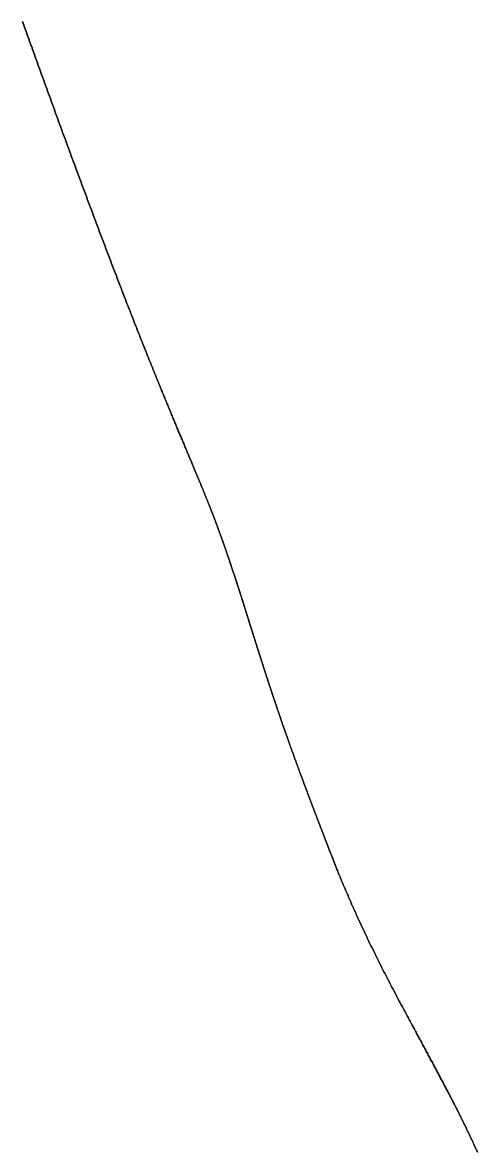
# Model space of a CAD drawing. Header units: inches. Extents: x 130170 to 284068, y 377793 to 804530.
# Drawn here: x 254044.7 to 254079.9, y 735905.5 to 735993 of the extents above; entities that cross this region are included whole.
import ezdxf

# ---------------------------------------------------------------- set-up
doc = ezdxf.new("R2010")
doc.units = ezdxf.units.IN
doc.header["$MEASUREMENT"] = 0
doc.layers.add('muni_il', color=7, linetype='Continuous')

msp = doc.modelspace()

# ---------------------------------------------------------------- linework, layer by layer
at = {"layer": 'muni_il'}
for points in [[(254044.658, 735993.073), (254044.703, 735992.945), (254044.749, 735992.817), (254044.794, 735992.688), (254044.84, 735992.56), (254044.885, 735992.432), (254044.931, 735992.303), (254044.977, 735992.175), (254045.023, 735992.047), (254045.069, 735991.918), (254045.114, 735991.79), (254045.16, 735991.661), (254045.206, 735991.533), (254045.252, 735991.404), (254045.298, 735991.276), (254045.344, 735991.147), (254045.39, 735991.019), (254045.437, 735990.89), (254045.483, 735990.761), (254045.529, 735990.633), (254045.575, 735990.504), (254045.621, 735990.375), (254045.668, 735990.247), (254045.714, 735990.118), (254045.76, 735989.989), (254045.807, 735989.86), (254045.853, 735989.732), (254045.9, 735989.603), (254045.946, 735989.474), (254045.993, 735989.345), (254046.04, 735989.216), (254046.086, 735989.087), (254046.133, 735988.958), (254046.18, 735988.829), (254046.226, 735988.7), (254046.273, 735988.571), (254046.32, 735988.442), (254046.367, 735988.313), (254046.414, 735988.183), (254046.461, 735988.054), (254046.508, 735987.925), (254046.555, 735987.796), (254046.602, 735987.666), (254046.649, 735987.537), (254046.696, 735987.408), (254046.743, 735987.278), (254046.79, 735987.149), (254046.837, 735987.019), (254046.885, 735986.889), (254046.932, 735986.76), (254046.979, 735986.63), (254047.026, 735986.5), (254047.074, 735986.371), (254047.121, 735986.241), (254047.169, 735986.111), (254047.216, 735985.981), (254047.264, 735985.852), (254047.311, 735985.722), (254047.359, 735985.592), (254047.406, 735985.462), (254047.454, 735985.332), (254047.502, 735985.202), (254047.549, 735985.071), (254047.597, 735984.941), (254047.645, 735984.811), (254047.693, 735984.681), (254047.741, 735984.551), (254047.788, 735984.42), (254047.836, 735984.29), (254047.884, 735984.159), (254047.932, 735984.029), (254047.98, 735983.899), (254048.028, 735983.768), (254048.076, 735983.637), (254048.124, 735983.507), (254048.172, 735983.376), (254048.22, 735983.246), (254048.269, 735983.115), (254048.317, 735982.984), (254048.365, 735982.853), (254048.413, 735982.723), (254048.462, 735982.592), (254048.51, 735982.461), (254048.558, 735982.33), (254048.607, 735982.199), (254048.655, 735982.068), (254048.703, 735981.938), (254048.752, 735981.807), (254048.8, 735981.675), (254048.849, 735981.545), (254048.897, 735981.414), (254048.946, 735981.283), (254048.994, 735981.151), (254049.043, 735981.02), (254049.092, 735980.889), (254049.14, 735980.758), (254049.189, 735980.627), (254049.237, 735980.496), (254049.286, 735980.365), (254049.335, 735980.234), (254049.384, 735980.103), (254049.433, 735979.972), (254049.481, 735979.841), (254049.53, 735979.709), (254049.579, 735979.579), (254049.628, 735979.447), (254049.677, 735979.316), (254049.726, 735979.185), (254049.775, 735979.054), (254049.823, 735978.923), (254049.872, 735978.792), (254049.921, 735978.661), (254049.97, 735978.531), (254050.019, 735978.4), (254050.068, 735978.269), (254050.117, 735978.138), (254050.166, 735978.007), (254050.215, 735977.876), (254050.264, 735977.746), (254050.313, 735977.615), (254050.363, 735977.485), (254050.412, 735977.354), (254050.461, 735977.224), (254050.51, 735977.093), (254050.559, 735976.963), (254050.608, 735976.833), (254050.657, 735976.703), (254050.706, 735976.572), (254050.755, 735976.442), (254050.804, 735976.312), (254050.853, 735976.183), (254050.902, 735976.053), (254050.951, 735975.923), (254051, 735975.794), (254051.049, 735975.664), (254051.098, 735975.535), (254051.147, 735975.406), (254051.197, 735975.276), (254051.246, 735975.147), (254051.294, 735975.019), (254051.343, 735974.89), (254051.392, 735974.761), (254051.441, 735974.633), (254051.49, 735974.504), (254051.539, 735974.376), (254051.588, 735974.248), (254051.637, 735974.12), (254051.686, 735973.993), (254051.734, 735973.865), (254051.783, 735973.738), (254051.832, 735973.61), (254051.881, 735973.483), (254051.929, 735973.357), (254051.978, 735973.23), (254052.026, 735973.103), (254052.075, 735972.977), (254052.124, 735972.851), (254052.172, 735972.725), (254052.221, 735972.599), (254052.269, 735972.474), (254052.317, 735972.349), (254052.366, 735972.224), (254052.414, 735972.099), (254052.462, 735971.974), (254052.51, 735971.85), (254052.558, 735971.726), (254052.606, 735971.602), (254052.654, 735971.478), (254052.702, 735971.355), (254052.75, 735971.232), (254052.798, 735971.109), (254052.846, 735970.987), (254052.893, 735970.865), (254052.941, 735970.743), (254052.988, 735970.621), (254053.036, 735970.5), (254053.083, 735970.378), (254053.13, 735970.258), (254053.178, 735970.137), (254053.225, 735970.017), (254053.272, 735969.897), (254053.319, 735969.778), (254053.366, 735969.658), (254053.412, 735969.539), (254053.459, 735969.421), (254053.506, 735969.303), (254053.552, 735969.185), (254053.599, 735969.067), (254053.645, 735968.95), (254053.691, 735968.833), (254053.737, 735968.717), (254053.783, 735968.6), (254053.829, 735968.485), (254053.875, 735968.369), (254053.921, 735968.254), (254053.966, 735968.14), (254054.011, 735968.025), (254054.057, 735967.912), (254054.102, 735967.798), (254054.147, 735967.685), (254054.192, 735967.572), (254054.237, 735967.46), (254054.282, 735967.348), (254054.327, 735967.237), (254054.371, 735967.126), (254054.415, 735967.015), (254054.46, 735966.905), (254054.504, 735966.795), (254054.548, 735966.686), (254054.591, 735966.577), (254054.635, 735966.468), (254054.679, 735966.36), (254054.722, 735966.253), (254054.765, 735966.145), (254054.809, 735966.039), (254054.852, 735965.932), (254054.894, 735965.827), (254054.937, 735965.721), (254054.98, 735965.616), (254055.022, 735965.512), (254055.064, 735965.408), (254055.106, 735965.304), (254055.148, 735965.201), (254055.19, 735965.099), (254055.232, 735964.997), (254055.273, 735964.895), (254055.314, 735964.794), (254055.355, 735964.693), (254055.396, 735964.593), (254055.437, 735964.494), (254055.478, 735964.394), (254055.518, 735964.296), (254055.558, 735964.198), (254055.598, 735964.1), (254055.638, 735964.002), (254055.678, 735963.906), (254055.718, 735963.81), (254055.757, 735963.714), (254055.796, 735963.619), (254055.835, 735963.524), (254055.874, 735963.43), (254055.913, 735963.336), (254055.951, 735963.243), (254055.99, 735963.15), (254056.028, 735963.058), (254056.066, 735962.966), (254056.104, 735962.875), (254056.141, 735962.784), (254056.179, 735962.694), (254056.216, 735962.604), (254056.253, 735962.515), (254056.29, 735962.426), (254056.326, 735962.338), (254056.363, 735962.25), (254056.399, 735962.163), (254056.435, 735962.077), (254056.471, 735961.99), (254056.507, 735961.905), (254056.542, 735961.82), (254056.577, 735961.735), (254056.613, 735961.651), (254056.648, 735961.567), (254056.682, 735961.484), (254056.717, 735961.402), (254056.751, 735961.32), (254056.785, 735961.238), (254056.819, 735961.157), (254056.853, 735961.076), (254056.886, 735960.996), (254056.92, 735960.916), (254056.953, 735960.837), (254056.986, 735960.758), (254057.019, 735960.68), (254057.051, 735960.602), (254057.084, 735960.525), (254057.116, 735960.449), (254057.148, 735960.372), (254057.18, 735960.297), (254057.211, 735960.221), (254057.243, 735960.147), (254057.274, 735960.072), (254057.305, 735959.998), (254057.336, 735959.925), (254057.367, 735959.852), (254057.397, 735959.779), (254057.427, 735959.707), (254057.457, 735959.636), (254057.487, 735959.565), (254057.517, 735959.494), (254057.547, 735959.424), (254057.576, 735959.354), (254057.605, 735959.285), (254057.634, 735959.216), (254057.663, 735959.147), (254057.691, 735959.079), (254057.72, 735959.012), (254057.748, 735958.945), (254057.776, 735958.878), (254057.804, 735958.812), (254057.831, 735958.746), (254057.859, 735958.68), (254057.886, 735958.615), (254057.913, 735958.551), (254057.94, 735958.486), (254057.967, 735958.422), (254057.993, 735958.359), (254058.02, 735958.296), (254058.046, 735958.233), (254058.072, 735958.171), (254058.098, 735958.109), (254058.124, 735958.048), (254058.149, 735957.987), (254058.174, 735957.926), (254058.2, 735957.865), (254058.225, 735957.805), (254058.249, 735957.746), (254058.274, 735957.686), (254058.299, 735957.628), (254058.323, 735957.569), (254058.347, 735957.511), (254058.371, 735957.453), (254058.395, 735957.395), (254058.419, 735957.338), (254058.442, 735957.281), (254058.466, 735957.224), (254058.489, 735957.168), (254058.512, 735957.112), (254058.535, 735957.057), (254058.558, 735957.001), (254058.581, 735956.946), (254058.603, 735956.891), (254058.625, 735956.837), (254058.648, 735956.783), (254058.67, 735956.729), (254058.692, 735956.676), (254058.713, 735956.622), (254058.735, 735956.569), (254058.757, 735956.517), (254058.778, 735956.464), (254058.799, 735956.412), (254058.82, 735956.36), (254058.841, 735956.308), (254058.862, 735956.257), (254058.883, 735956.206), (254058.903, 735956.155), (254058.924, 735956.104), (254058.944, 735956.054), (254058.964, 735956.004), (254058.984, 735955.954), (254059.004, 735955.904), (254059.024, 735955.855), (254059.044, 735955.806), (254059.063, 735955.757), (254059.083, 735955.708), (254059.102, 735955.659), (254059.121, 735955.611), (254059.141, 735955.563), (254059.16, 735955.514), (254059.179, 735955.467), (254059.197, 735955.419), (254059.216, 735955.372), (254059.235, 735955.325), (254059.253, 735955.277), (254059.271, 735955.231), (254059.29, 735955.184), (254059.308, 735955.137), (254059.326, 735955.091), (254059.344, 735955.045), (254059.362, 735954.999), (254059.38, 735954.953), (254059.397, 735954.907), (254059.415, 735954.862), (254059.433, 735954.816), (254059.45, 735954.771), (254059.467, 735954.726), (254059.485, 735954.681), (254059.502, 735954.636), (254059.519, 735954.592), (254059.536, 735954.547), (254059.553, 735954.503), (254059.57, 735954.458), (254059.587, 735954.414), (254059.603, 735954.37), (254059.62, 735954.326), (254059.636, 735954.282), (254059.653, 735954.239), (254059.669, 735954.195), (254059.686, 735954.152), (254059.702, 735954.108), (254059.718, 735954.065), (254059.734, 735954.022), (254059.75, 735953.979), (254059.766, 735953.936), (254059.782, 735953.893), (254059.798, 735953.85), (254059.814, 735953.808), (254059.83, 735953.765), (254059.845, 735953.723), (254059.861, 735953.68), (254059.877, 735953.638), (254059.892, 735953.596), (254059.907, 735953.554), (254059.923, 735953.511), (254059.938, 735953.469), (254059.953, 735953.427), (254059.969, 735953.386), (254059.984, 735953.344), (254059.999, 735953.302), (254060.014, 735953.26), (254060.029, 735953.219), (254060.044, 735953.177), (254060.059, 735953.136), (254060.074, 735953.094), (254060.089, 735953.053), (254060.103, 735953.012), (254060.118, 735952.971), (254060.133, 735952.929), (254060.147, 735952.888), (254060.162, 735952.847), (254060.177, 735952.806), (254060.191, 735952.765), (254060.206, 735952.724), (254060.22, 735952.683), (254060.235, 735952.642), (254060.249, 735952.602), (254060.263, 735952.561), (254060.277, 735952.52), (254060.292, 735952.479), (254060.306, 735952.439), (254060.32, 735952.398), (254060.334, 735952.358), (254060.349, 735952.317), (254060.363, 735952.277), (254060.377, 735952.236), (254060.391, 735952.196), (254060.405, 735952.155), (254060.419, 735952.115), (254060.433, 735952.075), (254060.447, 735952.034), (254060.46, 735951.994), (254060.474, 735951.954), (254060.488, 735951.914), (254060.502, 735951.873), (254060.516, 735951.833), (254060.529, 735951.793), (254060.543, 735951.753), (254060.557, 735951.713), (254060.571, 735951.673), (254060.584, 735951.633), (254060.598, 735951.593), (254060.611, 735951.552), (254060.625, 735951.512), (254060.639, 735951.472), (254060.652, 735951.432), (254060.666, 735951.393), (254060.679, 735951.353), (254060.693, 735951.313), (254060.706, 735951.273), (254060.719, 735951.233), (254060.733, 735951.193), (254060.746, 735951.153), (254060.76, 735951.113), (254060.773, 735951.073), (254060.786, 735951.033), (254060.8, 735950.994), (254060.813, 735950.954), (254060.826, 735950.914), (254060.84, 735950.874), (254060.853, 735950.834), (254060.866, 735950.794), (254060.879, 735950.754), (254060.892, 735950.715), (254060.906, 735950.675), (254060.919, 735950.635), (254060.932, 735950.595), (254060.945, 735950.556), (254060.958, 735950.516), (254060.971, 735950.476), (254060.985, 735950.436), (254060.998, 735950.396), (254061.011, 735950.357), (254061.024, 735950.317), (254061.037, 735950.277), (254061.05, 735950.237), (254061.063, 735950.197), (254061.076, 735950.158), (254061.089, 735950.118), (254061.102, 735950.078), (254061.115, 735950.038), (254061.128, 735949.999), (254061.141, 735949.959), (254061.154, 735949.919), (254061.167, 735949.879), (254061.18, 735949.839), (254061.193, 735949.799), (254061.206, 735949.76), (254061.219, 735949.72), (254061.232, 735949.68), (254061.245, 735949.64), (254061.258, 735949.6), (254061.271, 735949.56), (254061.284, 735949.52), (254061.297, 735949.48), (254061.31, 735949.44), (254061.323, 735949.4), (254061.336, 735949.36), (254061.349, 735949.32), (254061.361, 735949.28), (254061.374, 735949.24), (254061.387, 735949.2), (254061.4, 735949.16), (254061.413, 735949.12), (254061.426, 735949.08), (254061.439, 735949.04), (254061.452, 735949), (254061.465, 735948.96), (254061.478, 735948.92), (254061.49, 735948.879), (254061.503, 735948.839), (254061.516, 735948.799), (254061.529, 735948.759), (254061.542, 735948.718), (254061.555, 735948.678), (254061.568, 735948.638), (254061.581, 735948.597), (254061.594, 735948.557), (254061.607, 735948.517), (254061.62, 735948.476), (254061.632, 735948.436), (254061.645, 735948.395), (254061.658, 735948.355), (254061.671, 735948.314), (254061.684, 735948.273), (254061.697, 735948.233), (254061.71, 735948.192), (254061.723, 735948.152), (254061.736, 735948.111), (254061.749, 735948.07), (254061.762, 735948.029), (254061.775, 735947.989), (254061.788, 735947.948), (254061.801, 735947.907), (254061.814, 735947.866), (254061.827, 735947.825), (254061.84, 735947.784), (254061.853, 735947.743), (254061.866, 735947.702), (254061.879, 735947.661), (254061.892, 735947.62), (254061.905, 735947.579), (254061.918, 735947.537), (254061.931, 735947.496), (254061.944, 735947.455), (254061.957, 735947.413), (254061.97, 735947.372), (254061.983, 735947.33), (254061.997, 735947.289), (254062.01, 735947.248), (254062.023, 735947.206), (254062.036, 735947.164), (254062.049, 735947.123), (254062.062, 735947.081), (254062.075, 735947.039), (254062.089, 735946.998), (254062.102, 735946.956), (254062.115, 735946.914), (254062.128, 735946.872), (254062.142, 735946.83), (254062.155, 735946.788), (254062.168, 735946.746), (254062.181, 735946.704), (254062.195, 735946.662), (254062.208, 735946.619), (254062.221, 735946.577), (254062.235, 735946.535), (254062.248, 735946.492), (254062.261, 735946.45), (254062.275, 735946.408), (254062.288, 735946.365), (254062.302, 735946.322), (254062.315, 735946.28), (254062.329, 735946.237), (254062.342, 735946.194), (254062.355, 735946.152), (254062.369, 735946.109), (254062.383, 735946.066), (254062.396, 735946.023), (254062.41, 735945.98), (254062.423, 735945.937), (254062.437, 735945.894), (254062.45, 735945.851), (254062.464, 735945.808), (254062.478, 735945.764), (254062.491, 735945.721), (254062.505, 735945.678), (254062.519, 735945.634), (254062.532, 735945.591), (254062.546, 735945.547), (254062.56, 735945.503), (254062.574, 735945.46), (254062.588, 735945.416), (254062.601, 735945.372), (254062.615, 735945.329), (254062.629, 735945.285), (254062.643, 735945.241), (254062.657, 735945.197), (254062.671, 735945.153), (254062.685, 735945.109), (254062.699, 735945.064), (254062.713, 735945.02), (254062.727, 735944.976), (254062.741, 735944.931), (254062.755, 735944.887), (254062.769, 735944.843), (254062.783, 735944.798), (254062.797, 735944.754), (254062.811, 735944.709), (254062.825, 735944.664), (254062.84, 735944.619), (254062.854, 735944.575), (254062.868, 735944.53), (254062.882, 735944.485), (254062.897, 735944.44), (254062.911, 735944.395), (254062.925, 735944.35), (254062.94, 735944.304), (254062.954, 735944.259), (254062.968, 735944.214), (254062.983, 735944.169), (254062.997, 735944.123), (254063.012, 735944.078), (254063.026, 735944.032), (254063.041, 735943.987), (254063.055, 735943.941), (254063.07, 735943.895), (254063.084, 735943.85), (254063.099, 735943.804), (254063.114, 735943.758), (254063.128, 735943.712), (254063.143, 735943.666), (254063.158, 735943.62), (254063.173, 735943.574), (254063.188, 735943.528), (254063.202, 735943.481), (254063.217, 735943.435), (254063.232, 735943.389), (254063.247, 735943.342), (254063.262, 735943.296), (254063.277, 735943.249), (254063.292, 735943.203), (254063.307, 735943.156), (254063.322, 735943.109), (254063.337, 735943.062), (254063.352, 735943.015), (254063.367, 735942.969), (254063.382, 735942.922), (254063.398, 735942.875), (254063.413, 735942.828), (254063.428, 735942.78), (254063.443, 735942.733), (254063.459, 735942.686), (254063.474, 735942.639), (254063.489, 735942.591), (254063.505, 735942.544), (254063.52, 735942.496), (254063.535, 735942.449), (254063.551, 735942.401), (254063.566, 735942.353), (254063.582, 735942.306), (254063.598, 735942.258), (254063.613, 735942.21), (254063.629, 735942.162), (254063.644, 735942.114), (254063.66, 735942.066), (254063.676, 735942.018), (254063.692, 735941.97), (254063.707, 735941.921), (254063.723, 735941.873), (254063.739, 735941.825), (254063.755, 735941.776), (254063.771, 735941.728), (254063.787, 735941.679), (254063.803, 735941.631), (254063.819, 735941.582), (254063.835, 735941.533), (254063.851, 735941.485), (254063.867, 735941.436), (254063.883, 735941.387), (254063.899, 735941.338), (254063.916, 735941.289), (254063.932, 735941.24), (254063.948, 735941.191), (254063.964, 735941.142), (254063.981, 735941.092), (254063.997, 735941.043), (254064.014, 735940.994), (254064.03, 735940.944), (254064.047, 735940.895), (254064.063, 735940.845), (254064.08, 735940.796), (254064.096, 735940.746), (254064.113, 735940.696), (254064.13, 735940.647), (254064.146, 735940.597), (254064.163, 735940.547), (254064.18, 735940.497), (254064.196, 735940.447), (254064.213, 735940.397), (254064.23, 735940.347), (254064.247, 735940.297), (254064.264, 735940.247), (254064.281, 735940.196), (254064.298, 735940.146), (254064.315, 735940.096), (254064.332, 735940.045), (254064.349, 735939.995), (254064.366, 735939.945), (254064.383, 735939.894), (254064.401, 735939.843), (254064.418, 735939.793), (254064.435, 735939.742), (254064.452, 735939.692), (254064.469, 735939.641), (254064.487, 735939.59), (254064.504, 735939.539), (254064.522, 735939.488), (254064.539, 735939.438), (254064.556, 735939.387), (254064.574, 735939.336), (254064.591, 735939.285), (254064.609, 735939.234), (254064.627, 735939.183), (254064.644, 735939.132), (254064.662, 735939.08), (254064.679, 735939.029), (254064.697, 735938.978), (254064.715, 735938.927), (254064.732, 735938.876), (254064.75, 735938.824), (254064.768, 735938.773), (254064.786, 735938.722), (254064.804, 735938.671), (254064.821, 735938.619), (254064.839, 735938.568), (254064.857, 735938.517), (254064.875, 735938.465), (254064.893, 735938.414), (254064.911, 735938.363), (254064.929, 735938.311), (254064.947, 735938.26), (254064.965, 735938.209), (254064.983, 735938.157), (254065.001, 735938.106), (254065.019, 735938.055), (254065.037, 735938.003), (254065.055, 735937.952), (254065.073, 735937.901), (254065.091, 735937.849), (254065.109, 735937.798), (254065.127, 735937.747), (254065.145, 735937.696), (254065.163, 735937.644), (254065.181, 735937.593), (254065.2, 735937.542), (254065.218, 735937.491), (254065.236, 735937.44), (254065.254, 735937.389), (254065.272, 735937.338), (254065.29, 735937.287), (254065.308, 735937.236), (254065.327, 735937.185), (254065.345, 735937.134), (254065.363, 735937.083), (254065.381, 735937.033), (254065.399, 735936.982), (254065.417, 735936.931), (254065.435, 735936.88), (254065.454, 735936.83), (254065.472, 735936.78), (254065.49, 735936.729), (254065.508, 735936.679), (254065.526, 735936.628), (254065.544, 735936.578), (254065.562, 735936.528), (254065.58, 735936.478), (254065.598, 735936.428), (254065.616, 735936.378), (254065.634, 735936.328), (254065.652, 735936.279), (254065.67, 735936.229), (254065.688, 735936.179), (254065.706, 735936.13), (254065.724, 735936.08), (254065.742, 735936.031), (254065.76, 735935.982), (254065.778, 735935.933), (254065.796, 735935.883), (254065.814, 735935.834), (254065.832, 735935.785), (254065.849, 735935.737), (254065.867, 735935.688), (254065.885, 735935.639), (254065.903, 735935.591), (254065.921, 735935.543), (254065.938, 735935.494), (254065.956, 735935.446), (254065.974, 735935.398), (254065.991, 735935.35), (254066.009, 735935.302), (254066.026, 735935.254), (254066.044, 735935.206), (254066.062, 735935.159), (254066.079, 735935.111), (254066.097, 735935.064), (254066.114, 735935.016), (254066.131, 735934.969), (254066.149, 735934.922), (254066.166, 735934.875), (254066.184, 735934.828), (254066.201, 735934.781), (254066.218, 735934.734), (254066.236, 735934.688), (254066.253, 735934.641), (254066.27, 735934.594), (254066.287, 735934.548), (254066.305, 735934.502), (254066.322, 735934.455), (254066.339, 735934.409), (254066.356, 735934.363), (254066.374, 735934.317), (254066.391, 735934.271), (254066.408, 735934.225), (254066.425, 735934.179), (254066.442, 735934.133), (254066.459, 735934.088), (254066.476, 735934.042), (254066.493, 735933.996), (254066.51, 735933.951), (254066.527, 735933.905), (254066.545, 735933.86), (254066.562, 735933.814), (254066.579, 735933.769), (254066.596, 735933.723), (254066.613, 735933.678), (254066.63, 735933.632), (254066.647, 735933.587), (254066.664, 735933.542), (254066.681, 735933.496), (254066.698, 735933.451), (254066.715, 735933.406), (254066.732, 735933.36), (254066.749, 735933.315), (254066.766, 735933.27), (254066.783, 735933.224), (254066.801, 735933.179), (254066.818, 735933.134), (254066.835, 735933.088), (254066.852, 735933.043), (254066.869, 735932.997), (254066.887, 735932.952), (254066.904, 735932.906), (254066.921, 735932.86), (254066.938, 735932.815), (254066.956, 735932.769), (254066.973, 735932.723), (254066.99, 735932.677), (254067.008, 735932.631), (254067.025, 735932.585), (254067.043, 735932.539), (254067.06, 735932.493), (254067.077, 735932.447), (254067.095, 735932.401), (254067.113, 735932.355), (254067.13, 735932.308), (254067.148, 735932.262), (254067.166, 735932.215), (254067.183, 735932.169), (254067.201, 735932.122), (254067.219, 735932.075), (254067.237, 735932.028), (254067.255, 735931.981), (254067.273, 735931.934), (254067.29, 735931.887), (254067.308, 735931.84), (254067.326, 735931.792), (254067.344, 735931.745), (254067.363, 735931.697), (254067.381, 735931.65), (254067.399, 735931.602), (254067.417, 735931.555), (254067.435, 735931.507), (254067.454, 735931.459), (254067.472, 735931.411), (254067.49, 735931.363), (254067.508, 735931.315), (254067.527, 735931.267), (254067.545, 735931.219), (254067.564, 735931.171), (254067.582, 735931.123), (254067.6, 735931.075), (254067.619, 735931.026), (254067.637, 735930.978), (254067.656, 735930.93), (254067.674, 735930.882), (254067.693, 735930.834), (254067.711, 735930.785), (254067.73, 735930.737), (254067.748, 735930.689), (254067.766, 735930.641), (254067.785, 735930.593), (254067.803, 735930.545), (254067.822, 735930.497), (254067.84, 735930.449), (254067.858, 735930.401), (254067.877, 735930.354), (254067.895, 735930.306), (254067.913, 735930.259), (254067.932, 735930.212), (254067.95, 735930.164), (254067.968, 735930.117), (254067.986, 735930.071), (254068.004, 735930.024), (254068.022, 735929.977), (254068.04, 735929.931), (254068.058, 735929.885), (254068.076, 735929.839), (254068.093, 735929.794), (254068.111, 735929.748), (254068.128, 735929.703), (254068.146, 735929.658), (254068.163, 735929.614), (254068.18, 735929.569), (254068.197, 735929.526), (254068.215, 735929.482), (254068.231, 735929.439), (254068.248, 735929.396), (254068.265, 735929.353), (254068.281, 735929.311), (254068.298, 735929.269), (254068.314, 735929.228), (254068.33, 735929.187), (254068.558, 735928.591), (254068.602, 735928.475), (254068.626, 735928.413), (254068.651, 735928.348), (254068.677, 735928.281), (254068.704, 735928.211), (254068.732, 735928.139), (254068.761, 735928.064), (254068.792, 735927.987), (254068.823, 735927.907), (254068.855, 735927.825), (254068.889, 735927.742), (254068.923, 735927.656), (254068.958, 735927.568), (254068.995, 735927.479), (254069.031, 735927.388), (254069.069, 735927.295), (254069.108, 735927.201), (254069.147, 735927.105), (254069.187, 735927.008), (254069.227, 735926.91), (254069.268, 735926.811), (254069.31, 735926.711), (254069.352, 735926.61), (254069.395, 735926.508), (254069.438, 735926.405), (254069.481, 735926.301), (254069.525, 735926.197), (254069.57, 735926.092), (254069.614, 735925.987), (254069.659, 735925.881), (254069.705, 735925.775), (254069.75, 735925.668), (254069.796, 735925.561), (254069.842, 735925.454), (254069.889, 735925.346), (254069.936, 735925.239), (254069.982, 735925.131), (254070.03, 735925.023), (254070.077, 735924.915), (254070.124, 735924.807), (254070.172, 735924.698), (254070.22, 735924.59), (254070.268, 735924.482), (254070.316, 735924.373), (254070.364, 735924.265), (254070.413, 735924.157), (254070.461, 735924.048), (254070.51, 735923.94), (254070.559, 735923.832), (254070.608, 735923.724), (254070.657, 735923.616), (254070.707, 735923.508), (254070.756, 735923.4), (254070.806, 735923.292), (254070.856, 735923.184), (254070.906, 735923.076), (254070.956, 735922.968), (254071.006, 735922.861), (254071.056, 735922.753), (254071.107, 735922.645), (254071.157, 735922.538), (254071.208, 735922.431), (254071.259, 735922.323), (254071.31, 735922.216), (254071.361, 735922.109), (254071.412, 735922.002), (254071.463, 735921.895), (254071.515, 735921.788), (254071.567, 735921.681), (254071.619, 735921.574), (254071.67, 735921.467), (254071.723, 735921.36), (254071.775, 735921.254), (254071.827, 735921.147), (254071.879, 735921.041), (254071.932, 735920.934), (254071.985, 735920.828), (254072.037, 735920.722), (254072.09, 735920.615), (254072.143, 735920.509), (254072.196, 735920.403), (254072.249, 735920.297), (254072.302, 735920.192), (254072.356, 735920.086), (254072.409, 735919.98), (254072.463, 735919.875), (254072.516, 735919.769), (254072.57, 735919.664), (254072.623, 735919.559), (254072.677, 735919.454), (254072.731, 735919.349), (254072.785, 735919.244), (254072.839, 735919.14), (254072.893, 735919.035), (254072.947, 735918.931), (254073, 735918.827), (254073.054, 735918.723), (254073.108, 735918.619), (254073.162, 735918.515), (254073.216, 735918.412), (254073.27, 735918.308), (254073.324, 735918.205), (254073.378, 735918.103), (254073.432, 735918), (254073.486, 735917.897), (254073.54, 735917.795), (254073.594, 735917.693), (254073.647, 735917.591), (254073.701, 735917.49), (254073.755, 735917.389), (254073.808, 735917.288), (254073.862, 735917.187), (254073.915, 735917.086), (254073.968, 735916.986), (254074.022, 735916.886), (254074.075, 735916.786), (254074.128, 735916.687), (254074.181, 735916.588), (254074.234, 735916.489), (254074.286, 735916.391), (254074.339, 735916.293), (254074.391, 735916.195), (254074.444, 735916.097), (254074.496, 735916), (254074.548, 735915.903), (254074.6, 735915.807), (254074.651, 735915.711), (254074.703, 735915.615), (254074.755, 735915.519), (254074.806, 735915.424), (254074.857, 735915.329), (254074.908, 735915.235), (254074.958, 735915.141), (254075.009, 735915.047), (254075.059, 735914.954), (254075.11, 735914.861), (254075.16, 735914.768), (254075.209, 735914.676), (254075.259, 735914.584), (254075.308, 735914.493), (254075.358, 735914.402), (254075.407, 735914.311), (254075.455, 735914.221), (254075.504, 735914.131), (254075.552, 735914.041), (254075.6, 735913.952), (254075.648, 735913.864), (254075.696, 735913.775), (254075.743, 735913.688), (254075.791, 735913.6), (254075.838, 735913.513), (254075.885, 735913.427), (254075.931, 735913.34), (254075.977, 735913.255), (254076.024, 735913.169), (254076.069, 735913.084), (254076.115, 735913), (254076.16, 735912.916), (254076.205, 735912.832), (254076.25, 735912.749), (254076.295, 735912.666), (254076.339, 735912.583), (254076.383, 735912.501), (254076.427, 735912.419), (254076.471, 735912.338), (254076.514, 735912.257), (254076.558, 735912.177), (254076.6, 735912.097), (254076.643, 735912.017), (254076.686, 735911.938), (254076.728, 735911.86), (254076.77, 735911.781), (254076.811, 735911.703), (254076.853, 735911.626), (254076.894, 735911.549), (254076.935, 735911.472), (254076.975, 735911.396), (254077.016, 735911.32), (254077.056, 735911.244), (254077.096, 735911.169), (254077.135, 735911.094), (254077.175, 735911.02), (254077.214, 735910.946), (254077.253, 735910.873), (254077.292, 735910.799), (254077.33, 735910.727), (254077.368, 735910.654), (254077.406, 735910.582), (254077.444, 735910.511), (254077.481, 735910.439), (254077.519, 735910.368), (254077.556, 735910.298), (254077.592, 735910.228), (254077.629, 735910.158), (254077.665, 735910.088), (254077.701, 735910.019), (254077.737, 735909.95), (254077.773, 735909.882), (254077.808, 735909.813), (254077.844, 735909.746), (254077.879, 735909.678), (254077.913, 735909.611), (254077.948, 735909.544), (254077.982, 735909.477), (254078.016, 735909.411), (254078.05, 735909.345), (254078.084, 735909.28), (254078.117, 735909.214), (254078.151, 735909.149), (254078.184, 735909.084), (254078.217, 735909.02), (254078.25, 735908.955), (254078.282, 735908.891), (254078.315, 735908.827), (254078.347, 735908.764), (254078.379, 735908.7), (254078.411, 735908.637), (254078.443, 735908.574), (254078.474, 735908.512), (254078.506, 735908.449), (254078.537, 735908.387), (254078.568, 735908.325), (254078.599, 735908.263), (254078.629, 735908.201), (254078.66, 735908.14), (254078.691, 735908.078), (254078.721, 735908.017), (254078.751, 735907.956), (254078.781, 735907.895), (254078.811, 735907.835), (254078.841, 735907.774), (254078.871, 735907.713), (254078.9, 735907.653), (254078.93, 735907.593), (254078.959, 735907.533), (254078.988, 735907.472), (254079.017, 735907.412), (254079.047, 735907.352), (254079.076, 735907.293), (254079.104, 735907.233), (254079.133, 735907.173), (254079.162, 735907.113), (254079.191, 735907.054), (254079.219, 735906.994), (254079.248, 735906.934), (254079.276, 735906.875), (254079.305, 735906.815), (254079.333, 735906.756), (254079.361, 735906.696), (254079.389, 735906.637), (254079.418, 735906.577), (254079.446, 735906.517), (254079.474, 735906.458), (254079.502, 735906.398), (254079.53, 735906.338), (254079.558, 735906.278), (254079.586, 735906.218), (254079.614, 735906.158), (254079.642, 735906.098), (254079.67, 735906.038), (254079.698, 735905.978), (254079.726, 735905.918), (254079.754, 735905.857), (254079.782, 735905.796), (254079.81, 735905.736), (254079.838, 735905.675), (254079.866, 735905.614), (254079.895, 735905.553), (254079.923, 735905.491)], [(254079.923, 735905.491), (254079.895, 735905.553), (254079.866, 735905.614), (254079.838, 735905.675), (254079.81, 735905.736), (254079.782, 735905.796), (254079.754, 735905.857), (254079.726, 735905.918), (254079.698, 735905.978), (254079.67, 735906.038), (254079.642, 735906.098), (254079.614, 735906.158), (254079.586, 735906.218), (254079.558, 735906.278), (254079.53, 735906.338), (254079.502, 735906.398), (254079.474, 735906.458), (254079.446, 735906.517), (254079.418, 735906.577), (254079.389, 735906.637), (254079.361, 735906.696), (254079.333, 735906.756), (254079.305, 735906.815), (254079.276, 735906.875), (254079.248, 735906.934), (254079.219, 735906.994), (254079.191, 735907.054), (254079.162, 735907.113), (254079.133, 735907.173), (254079.104, 735907.233), (254079.076, 735907.293), (254079.047, 735907.352), (254079.017, 735907.412), (254078.988, 735907.472), (254078.959, 735907.533), (254078.93, 735907.593), (254078.9, 735907.653), (254078.871, 735907.713), (254078.841, 735907.774), (254078.811, 735907.835), (254078.781, 735907.895), (254078.751, 735907.956), (254078.721, 735908.017), (254078.691, 735908.078), (254078.66, 735908.14), (254078.629, 735908.201), (254078.599, 735908.263), (254078.568, 735908.325), (254078.537, 735908.387), (254078.506, 735908.449), (254078.474, 735908.512), (254078.443, 735908.574), (254078.411, 735908.637), (254078.379, 735908.7), (254078.347, 735908.764), (254078.315, 735908.827), (254078.282, 735908.891), (254078.25, 735908.955), (254078.217, 735909.02), (254078.184, 735909.084), (254078.151, 735909.149), (254078.117, 735909.214), (254078.084, 735909.28), (254078.05, 735909.345), (254078.016, 735909.411), (254077.982, 735909.477), (254077.948, 735909.544), (254077.913, 735909.611), (254077.879, 735909.678), (254077.844, 735909.746), (254077.808, 735909.813), (254077.773, 735909.882), (254077.737, 735909.95), (254077.701, 735910.019), (254077.665, 735910.088), (254077.629, 735910.158), (254077.592, 735910.228), (254077.556, 735910.298), (254077.519, 735910.368), (254077.481, 735910.439), (254077.444, 735910.511), (254077.406, 735910.582), (254077.368, 735910.654), (254077.33, 735910.727), (254077.292, 735910.799), (254077.253, 735910.873), (254077.214, 735910.946), (254077.175, 735911.02), (254077.135, 735911.094), (254077.096, 735911.169), (254077.056, 735911.244), (254077.016, 735911.32), (254076.975, 735911.396), (254076.935, 735911.472), (254076.894, 735911.549), (254076.853, 735911.626), (254076.811, 735911.703), (254076.77, 735911.781), (254076.728, 735911.86), (254076.686, 735911.938), (254076.643, 735912.017), (254076.6, 735912.097), (254076.558, 735912.177), (254076.514, 735912.257), (254076.471, 735912.338), (254076.427, 735912.419), (254076.383, 735912.501), (254076.339, 735912.583), (254076.295, 735912.666), (254076.25, 735912.749), (254076.205, 735912.832), (254076.16, 735912.916), (254076.115, 735913), (254076.069, 735913.084), (254076.024, 735913.169), (254075.977, 735913.255), (254075.931, 735913.34), (254075.885, 735913.427), (254075.838, 735913.513), (254075.791, 735913.6), (254075.743, 735913.688), (254075.696, 735913.775), (254075.648, 735913.864), (254075.6, 735913.952), (254075.552, 735914.041), (254075.504, 735914.131), (254075.455, 735914.221), (254075.407, 735914.311), (254075.358, 735914.402), (254075.308, 735914.493), (254075.259, 735914.584), (254075.209, 735914.676), (254075.16, 735914.768), (254075.11, 735914.861), (254075.059, 735914.954), (254075.009, 735915.047), (254074.958, 735915.141), (254074.908, 735915.235), (254074.857, 735915.329), (254074.806, 735915.424), (254074.755, 735915.519), (254074.703, 735915.615), (254074.651, 735915.711), (254074.6, 735915.807), (254074.548, 735915.903), (254074.496, 735916), (254074.444, 735916.097), (254074.391, 735916.195), (254074.339, 735916.293), (254074.286, 735916.391), (254074.234, 735916.489), (254074.181, 735916.588), (254074.128, 735916.687), (254074.075, 735916.786), (254074.022, 735916.886), (254073.968, 735916.986), (254073.915, 735917.086), (254073.862, 735917.187), (254073.808, 735917.288), (254073.755, 735917.389), (254073.701, 735917.49), (254073.647, 735917.591), (254073.594, 735917.693), (254073.54, 735917.795), (254073.486, 735917.897), (254073.432, 735918), (254073.378, 735918.103), (254073.324, 735918.205), (254073.27, 735918.308), (254073.216, 735918.412), (254073.162, 735918.515), (254073.108, 735918.619), (254073.054, 735918.723), (254073, 735918.827), (254072.947, 735918.931), (254072.893, 735919.035), (254072.839, 735919.14), (254072.785, 735919.244), (254072.731, 735919.349), (254072.677, 735919.454), (254072.623, 735919.559), (254072.57, 735919.664), (254072.516, 735919.769), (254072.463, 735919.875), (254072.409, 735919.98), (254072.356, 735920.086), (254072.302, 735920.192), (254072.249, 735920.297), (254072.196, 735920.403), (254072.143, 735920.509), (254072.09, 735920.615), (254072.037, 735920.722), (254071.985, 735920.828), (254071.932, 735920.934), (254071.879, 735921.041), (254071.827, 735921.147), (254071.775, 735921.254), (254071.723, 735921.36), (254071.67, 735921.467), (254071.619, 735921.574), (254071.567, 735921.681), (254071.515, 735921.788), (254071.463, 735921.895), (254071.412, 735922.002), (254071.361, 735922.109), (254071.31, 735922.216), (254071.259, 735922.323), (254071.208, 735922.431), (254071.157, 735922.538), (254071.107, 735922.645), (254071.056, 735922.753), (254071.006, 735922.861), (254070.956, 735922.968), (254070.906, 735923.076), (254070.856, 735923.184), (254070.806, 735923.292), (254070.756, 735923.4), (254070.707, 735923.508), (254070.657, 735923.616), (254070.608, 735923.724), (254070.559, 735923.832), (254070.51, 735923.94), (254070.461, 735924.048), (254070.413, 735924.157), (254070.364, 735924.265), (254070.316, 735924.373), (254070.268, 735924.482), (254070.22, 735924.59), (254070.172, 735924.698), (254070.124, 735924.807), (254070.077, 735924.915), (254070.03, 735925.023), (254069.982, 735925.131), (254069.936, 735925.239), (254069.889, 735925.346), (254069.842, 735925.454), (254069.796, 735925.561), (254069.75, 735925.668), (254069.705, 735925.775), (254069.659, 735925.881), (254069.614, 735925.987), (254069.57, 735926.092), (254069.525, 735926.197), (254069.481, 735926.301), (254069.438, 735926.405), (254069.395, 735926.508), (254069.352, 735926.61), (254069.31, 735926.711), (254069.268, 735926.811), (254069.227, 735926.91), (254069.187, 735927.008), (254069.147, 735927.105), (254069.108, 735927.201), (254069.069, 735927.295), (254069.031, 735927.388), (254068.995, 735927.479), (254068.958, 735927.568), (254068.923, 735927.656), (254068.889, 735927.742), (254068.855, 735927.825), (254068.823, 735927.907), (254068.792, 735927.987), (254068.761, 735928.064), (254068.732, 735928.139), (254068.704, 735928.211), (254068.677, 735928.281), (254068.651, 735928.348), (254068.626, 735928.413), (254068.602, 735928.475), (254068.558, 735928.591), (254068.33, 735929.187), (254068.314, 735929.228), (254068.298, 735929.269), (254068.281, 735929.311), (254068.265, 735929.353), (254068.248, 735929.396), (254068.231, 735929.439), (254068.215, 735929.482), (254068.197, 735929.526), (254068.18, 735929.569), (254068.163, 735929.614), (254068.146, 735929.658), (254068.128, 735929.703), (254068.111, 735929.748), (254068.093, 735929.794), (254068.076, 735929.839), (254068.058, 735929.885), (254068.04, 735929.931), (254068.022, 735929.977), (254068.004, 735930.024), (254067.986, 735930.071), (254067.968, 735930.117), (254067.95, 735930.164), (254067.932, 735930.212), (254067.913, 735930.259), (254067.895, 735930.306), (254067.877, 735930.354), (254067.858, 735930.401), (254067.84, 735930.449), (254067.822, 735930.497), (254067.803, 735930.545), (254067.785, 735930.593), (254067.766, 735930.641), (254067.748, 735930.689), (254067.73, 735930.737), (254067.711, 735930.785), (254067.693, 735930.834), (254067.674, 735930.882), (254067.656, 735930.93), (254067.637, 735930.978), (254067.619, 735931.026), (254067.6, 735931.075), (254067.582, 735931.123), (254067.564, 735931.171), (254067.545, 735931.219), (254067.527, 735931.267), (254067.508, 735931.315), (254067.49, 735931.363), (254067.472, 735931.411), (254067.454, 735931.459), (254067.435, 735931.507), (254067.417, 735931.555), (254067.399, 735931.602), (254067.381, 735931.65), (254067.363, 735931.697), (254067.344, 735931.745), (254067.326, 735931.792), (254067.308, 735931.84), (254067.29, 735931.887), (254067.273, 735931.934), (254067.255, 735931.981), (254067.237, 735932.028), (254067.219, 735932.075), (254067.201, 735932.122), (254067.183, 735932.169), (254067.166, 735932.215), (254067.148, 735932.262), (254067.13, 735932.308), (254067.113, 735932.355), (254067.095, 735932.401), (254067.077, 735932.447), (254067.06, 735932.493), (254067.043, 735932.539), (254067.025, 735932.585), (254067.008, 735932.631), (254066.99, 735932.677), (254066.973, 735932.723), (254066.956, 735932.769), (254066.938, 735932.815), (254066.921, 735932.86), (254066.904, 735932.906), (254066.887, 735932.952), (254066.869, 735932.997), (254066.852, 735933.043), (254066.835, 735933.088), (254066.818, 735933.134), (254066.801, 735933.179), (254066.783, 735933.224), (254066.766, 735933.27), (254066.749, 735933.315), (254066.732, 735933.36), (254066.715, 735933.406), (254066.698, 735933.451), (254066.681, 735933.496), (254066.664, 735933.542), (254066.647, 735933.587), (254066.63, 735933.632), (254066.613, 735933.678), (254066.596, 735933.723), (254066.579, 735933.769), (254066.562, 735933.814), (254066.545, 735933.86), (254066.527, 735933.905), (254066.51, 735933.951), (254066.493, 735933.996), (254066.476, 735934.042), (254066.459, 735934.088), (254066.442, 735934.133), (254066.425, 735934.179), (254066.408, 735934.225), (254066.391, 735934.271), (254066.374, 735934.317), (254066.356, 735934.363), (254066.339, 735934.409), (254066.322, 735934.455), (254066.305, 735934.502), (254066.287, 735934.548), (254066.27, 735934.594), (254066.253, 735934.641), (254066.236, 735934.688), (254066.218, 735934.734), (254066.201, 735934.781), (254066.184, 735934.828), (254066.166, 735934.875), (254066.149, 735934.922), (254066.131, 735934.969), (254066.114, 735935.016), (254066.097, 735935.064), (254066.079, 735935.111), (254066.062, 735935.159), (254066.044, 735935.206), (254066.026, 735935.254), (254066.009, 735935.302), (254065.991, 735935.35), (254065.974, 735935.398), (254065.956, 735935.446), (254065.938, 735935.494), (254065.921, 735935.543), (254065.903, 735935.591), (254065.885, 735935.639), (254065.867, 735935.688), (254065.849, 735935.737), (254065.832, 735935.785), (254065.814, 735935.834), (254065.796, 735935.883), (254065.778, 735935.933), (254065.76, 735935.982), (254065.742, 735936.031), (254065.724, 735936.08), (254065.706, 735936.13), (254065.688, 735936.179), (254065.67, 735936.229), (254065.652, 735936.279), (254065.634, 735936.328), (254065.616, 735936.378), (254065.598, 735936.428), (254065.58, 735936.478), (254065.562, 735936.528), (254065.544, 735936.578), (254065.526, 735936.628), (254065.508, 735936.679), (254065.49, 735936.729), (254065.472, 735936.78), (254065.454, 735936.83), (254065.435, 735936.88), (254065.417, 735936.931), (254065.399, 735936.982), (254065.381, 735937.033), (254065.363, 735937.083), (254065.345, 735937.134), (254065.327, 735937.185), (254065.308, 735937.236), (254065.29, 735937.287), (254065.272, 735937.338), (254065.254, 735937.389), (254065.236, 735937.44), (254065.218, 735937.491), (254065.2, 735937.542), (254065.181, 735937.593), (254065.163, 735937.644), (254065.145, 735937.696), (254065.127, 735937.747), (254065.109, 735937.798), (254065.091, 735937.849), (254065.073, 735937.901), (254065.055, 735937.952), (254065.037, 735938.003), (254065.019, 735938.055), (254065.001, 735938.106), (254064.983, 735938.157), (254064.965, 735938.209), (254064.947, 735938.26), (254064.929, 735938.311), (254064.911, 735938.363), (254064.893, 735938.414), (254064.875, 735938.465), (254064.857, 735938.517), (254064.839, 735938.568), (254064.821, 735938.619), (254064.804, 735938.671), (254064.786, 735938.722), (254064.768, 735938.773), (254064.75, 735938.824), (254064.732, 735938.876), (254064.715, 735938.927), (254064.697, 735938.978), (254064.679, 735939.029), (254064.662, 735939.08), (254064.644, 735939.132), (254064.627, 735939.183), (254064.609, 735939.234), (254064.591, 735939.285), (254064.574, 735939.336), (254064.556, 735939.387), (254064.539, 735939.438), (254064.522, 735939.488), (254064.504, 735939.539), (254064.487, 735939.59), (254064.469, 735939.641), (254064.452, 735939.692), (254064.435, 735939.742), (254064.418, 735939.793), (254064.401, 735939.843), (254064.383, 735939.894), (254064.366, 735939.945), (254064.349, 735939.995), (254064.332, 735940.045), (254064.315, 735940.096), (254064.298, 735940.146), (254064.281, 735940.196), (254064.264, 735940.247), (254064.247, 735940.297), (254064.23, 735940.347), (254064.213, 735940.397), (254064.196, 735940.447), (254064.18, 735940.497), (254064.163, 735940.547), (254064.146, 735940.597), (254064.13, 735940.647), (254064.113, 735940.696), (254064.096, 735940.746), (254064.08, 735940.796), (254064.063, 735940.845), (254064.047, 735940.895), (254064.03, 735940.944), (254064.014, 735940.994), (254063.997, 735941.043), (254063.981, 735941.092), (254063.964, 735941.142), (254063.948, 735941.191), (254063.932, 735941.24), (254063.916, 735941.289), (254063.899, 735941.338), (254063.883, 735941.387), (254063.867, 735941.436), (254063.851, 735941.485), (254063.835, 735941.533), (254063.819, 735941.582), (254063.803, 735941.631), (254063.787, 735941.679), (254063.771, 735941.728), (254063.755, 735941.776), (254063.739, 735941.825), (254063.723, 735941.873), (254063.707, 735941.921), (254063.692, 735941.97), (254063.676, 735942.018), (254063.66, 735942.066), (254063.644, 735942.114), (254063.629, 735942.162), (254063.613, 735942.21), (254063.598, 735942.258), (254063.582, 735942.306), (254063.566, 735942.353), (254063.551, 735942.401), (254063.535, 735942.449), (254063.52, 735942.496), (254063.505, 735942.544), (254063.489, 735942.591), (254063.474, 735942.639), (254063.459, 735942.686), (254063.443, 735942.733), (254063.428, 735942.78), (254063.413, 735942.828), (254063.398, 735942.875), (254063.382, 735942.922), (254063.367, 735942.969), (254063.352, 735943.015), (254063.337, 735943.062), (254063.322, 735943.109), (254063.307, 735943.156), (254063.292, 735943.203), (254063.277, 735943.249), (254063.262, 735943.296), (254063.247, 735943.342), (254063.232, 735943.389), (254063.217, 735943.435), (254063.202, 735943.481), (254063.188, 735943.528), (254063.173, 735943.574), (254063.158, 735943.62), (254063.143, 735943.666), (254063.128, 735943.712), (254063.114, 735943.758), (254063.099, 735943.804), (254063.084, 735943.85), (254063.07, 735943.895), (254063.055, 735943.941), (254063.041, 735943.987), (254063.026, 735944.032), (254063.012, 735944.078), (254062.997, 735944.123), (254062.983, 735944.169), (254062.968, 735944.214), (254062.954, 735944.259), (254062.94, 735944.304), (254062.925, 735944.35), (254062.911, 735944.395), (254062.897, 735944.44), (254062.882, 735944.485), (254062.868, 735944.53), (254062.854, 735944.575), (254062.84, 735944.619), (254062.825, 735944.664), (254062.811, 735944.709), (254062.797, 735944.754), (254062.783, 735944.798), (254062.769, 735944.843), (254062.755, 735944.887), (254062.741, 735944.931), (254062.727, 735944.976), (254062.713, 735945.02), (254062.699, 735945.064), (254062.685, 735945.109), (254062.671, 735945.153), (254062.657, 735945.197), (254062.643, 735945.241), (254062.629, 735945.285), (254062.615, 735945.329), (254062.601, 735945.372), (254062.588, 735945.416), (254062.574, 735945.46), (254062.56, 735945.503), (254062.546, 735945.547), (254062.532, 735945.591), (254062.519, 735945.634), (254062.505, 735945.678), (254062.491, 735945.721), (254062.478, 735945.764), (254062.464, 735945.808), (254062.45, 735945.851), (254062.437, 735945.894), (254062.423, 735945.937), (254062.41, 735945.98), (254062.396, 735946.023), (254062.383, 735946.066), (254062.369, 735946.109), (254062.355, 735946.152), (254062.342, 735946.194), (254062.329, 735946.237), (254062.315, 735946.28), (254062.302, 735946.322), (254062.288, 735946.365), (254062.275, 735946.408), (254062.261, 735946.45), (254062.248, 735946.492), (254062.235, 735946.535), (254062.221, 735946.577), (254062.208, 735946.619), (254062.195, 735946.662), (254062.181, 735946.704), (254062.168, 735946.746), (254062.155, 735946.788), (254062.142, 735946.83), (254062.128, 735946.872), (254062.115, 735946.914), (254062.102, 735946.956), (254062.089, 735946.998), (254062.075, 735947.039), (254062.062, 735947.081), (254062.049, 735947.123), (254062.036, 735947.164), (254062.023, 735947.206), (254062.01, 735947.248), (254061.997, 735947.289), (254061.983, 735947.33), (254061.97, 735947.372), (254061.957, 735947.413), (254061.944, 735947.455), (254061.931, 735947.496), (254061.918, 735947.537), (254061.905, 735947.579), (254061.892, 735947.62), (254061.879, 735947.661), (254061.866, 735947.702), (254061.853, 735947.743), (254061.84, 735947.784), (254061.827, 735947.825), (254061.814, 735947.866), (254061.801, 735947.907), (254061.788, 735947.948), (254061.775, 735947.989), (254061.762, 735948.029), (254061.749, 735948.07), (254061.736, 735948.111), (254061.723, 735948.152), (254061.71, 735948.192), (254061.697, 735948.233), (254061.684, 735948.273), (254061.671, 735948.314), (254061.658, 735948.355), (254061.645, 735948.395), (254061.632, 735948.436), (254061.62, 735948.476), (254061.607, 735948.517), (254061.594, 735948.557), (254061.581, 735948.597), (254061.568, 735948.638), (254061.555, 735948.678), (254061.542, 735948.718), (254061.529, 735948.759), (254061.516, 735948.799), (254061.503, 735948.839), (254061.49, 735948.879), (254061.478, 735948.92), (254061.465, 735948.96), (254061.452, 735949), (254061.439, 735949.04), (254061.426, 735949.08), (254061.413, 735949.12), (254061.4, 735949.16), (254061.387, 735949.2), (254061.374, 735949.24), (254061.361, 735949.28), (254061.349, 735949.32), (254061.336, 735949.36), (254061.323, 735949.4), (254061.31, 735949.44), (254061.297, 735949.48), (254061.284, 735949.52), (254061.271, 735949.56), (254061.258, 735949.6), (254061.245, 735949.64), (254061.232, 735949.68), (254061.219, 735949.72), (254061.206, 735949.76), (254061.193, 735949.799), (254061.18, 735949.839), (254061.167, 735949.879), (254061.154, 735949.919), (254061.141, 735949.959), (254061.128, 735949.999), (254061.115, 735950.038), (254061.102, 735950.078), (254061.089, 735950.118), (254061.076, 735950.158), (254061.063, 735950.197), (254061.05, 735950.237), (254061.037, 735950.277), (254061.024, 735950.317), (254061.011, 735950.357), (254060.998, 735950.396), (254060.985, 735950.436), (254060.971, 735950.476), (254060.958, 735950.516), (254060.945, 735950.556), (254060.932, 735950.595), (254060.919, 735950.635), (254060.906, 735950.675), (254060.892, 735950.715), (254060.879, 735950.754), (254060.866, 735950.794), (254060.853, 735950.834), (254060.84, 735950.874), (254060.826, 735950.914), (254060.813, 735950.954), (254060.8, 735950.994), (254060.786, 735951.033), (254060.773, 735951.073), (254060.76, 735951.113), (254060.746, 735951.153), (254060.733, 735951.193), (254060.719, 735951.233), (254060.706, 735951.273), (254060.693, 735951.313), (254060.679, 735951.353), (254060.666, 735951.393), (254060.652, 735951.432), (254060.639, 735951.472), (254060.625, 735951.512), (254060.611, 735951.552), (254060.598, 735951.593), (254060.584, 735951.633), (254060.571, 735951.673), (254060.557, 735951.713), (254060.543, 735951.753), (254060.529, 735951.793), (254060.516, 735951.833), (254060.502, 735951.873), (254060.488, 735951.914), (254060.474, 735951.954), (254060.46, 735951.994), (254060.447, 735952.034), (254060.433, 735952.075), (254060.419, 735952.115), (254060.405, 735952.155), (254060.391, 735952.196), (254060.377, 735952.236), (254060.363, 735952.277), (254060.349, 735952.317), (254060.334, 735952.358), (254060.32, 735952.398), (254060.306, 735952.439), (254060.292, 735952.479), (254060.277, 735952.52), (254060.263, 735952.561), (254060.249, 735952.602), (254060.235, 735952.642), (254060.22, 735952.683), (254060.206, 735952.724), (254060.191, 735952.765), (254060.177, 735952.806), (254060.162, 735952.847), (254060.147, 735952.888), (254060.133, 735952.929), (254060.118, 735952.971), (254060.103, 735953.012), (254060.089, 735953.053), (254060.074, 735953.094), (254060.059, 735953.136), (254060.044, 735953.177), (254060.029, 735953.219), (254060.014, 735953.26), (254059.999, 735953.302), (254059.984, 735953.344), (254059.969, 735953.386), (254059.953, 735953.427), (254059.938, 735953.469), (254059.923, 735953.511), (254059.907, 735953.554), (254059.892, 735953.596), (254059.877, 735953.638), (254059.861, 735953.68), (254059.845, 735953.723), (254059.83, 735953.765), (254059.814, 735953.808), (254059.798, 735953.85), (254059.782, 735953.893), (254059.766, 735953.936), (254059.75, 735953.979), (254059.734, 735954.022), (254059.718, 735954.065), (254059.702, 735954.108), (254059.686, 735954.152), (254059.669, 735954.195), (254059.653, 735954.239), (254059.636, 735954.282), (254059.62, 735954.326), (254059.603, 735954.37), (254059.587, 735954.414), (254059.57, 735954.458), (254059.553, 735954.503), (254059.536, 735954.547), (254059.519, 735954.592), (254059.502, 735954.636), (254059.485, 735954.681), (254059.467, 735954.726), (254059.45, 735954.771), (254059.433, 735954.816), (254059.415, 735954.862), (254059.397, 735954.907), (254059.38, 735954.953), (254059.362, 735954.999), (254059.344, 735955.045), (254059.326, 735955.091), (254059.308, 735955.137), (254059.29, 735955.184), (254059.271, 735955.231), (254059.253, 735955.277), (254059.235, 735955.325), (254059.216, 735955.372), (254059.197, 735955.419), (254059.179, 735955.467), (254059.16, 735955.514), (254059.141, 735955.563), (254059.121, 735955.611), (254059.102, 735955.659), (254059.083, 735955.708), (254059.063, 735955.757), (254059.044, 735955.806), (254059.024, 735955.855), (254059.004, 735955.904), (254058.984, 735955.954), (254058.964, 735956.004), (254058.944, 735956.054), (254058.924, 735956.104), (254058.903, 735956.155), (254058.883, 735956.206), (254058.862, 735956.257), (254058.841, 735956.308), (254058.82, 735956.36), (254058.799, 735956.412), (254058.778, 735956.464), (254058.757, 735956.517), (254058.735, 735956.569), (254058.713, 735956.622), (254058.692, 735956.676), (254058.67, 735956.729), (254058.648, 735956.783), (254058.625, 735956.837), (254058.603, 735956.891), (254058.581, 735956.946), (254058.558, 735957.001), (254058.535, 735957.057), (254058.512, 735957.112), (254058.489, 735957.168), (254058.466, 735957.224), (254058.442, 735957.281), (254058.419, 735957.338), (254058.395, 735957.395), (254058.371, 735957.453), (254058.347, 735957.511), (254058.323, 735957.569), (254058.299, 735957.628), (254058.274, 735957.686), (254058.249, 735957.746), (254058.225, 735957.805), (254058.2, 735957.865), (254058.174, 735957.926), (254058.149, 735957.987), (254058.124, 735958.048), (254058.098, 735958.109), (254058.072, 735958.171), (254058.046, 735958.233), (254058.02, 735958.296), (254057.993, 735958.359), (254057.967, 735958.422), (254057.94, 735958.486), (254057.913, 735958.551), (254057.886, 735958.615), (254057.859, 735958.68), (254057.831, 735958.746), (254057.804, 735958.812), (254057.776, 735958.878), (254057.748, 735958.945), (254057.72, 735959.012), (254057.691, 735959.079), (254057.663, 735959.147), (254057.634, 735959.216), (254057.605, 735959.285), (254057.576, 735959.354), (254057.547, 735959.424), (254057.517, 735959.494), (254057.487, 735959.565), (254057.457, 735959.636), (254057.427, 735959.707), (254057.397, 735959.779), (254057.367, 735959.852), (254057.336, 735959.925), (254057.305, 735959.998), (254057.274, 735960.072), (254057.243, 735960.147), (254057.211, 735960.221), (254057.18, 735960.297), (254057.148, 735960.372), (254057.116, 735960.449), (254057.084, 735960.525), (254057.051, 735960.602), (254057.019, 735960.68), (254056.986, 735960.758), (254056.953, 735960.837), (254056.92, 735960.916), (254056.886, 735960.996), (254056.853, 735961.076), (254056.819, 735961.157), (254056.785, 735961.238), (254056.751, 735961.32), (254056.717, 735961.402), (254056.682, 735961.484), (254056.648, 735961.567), (254056.613, 735961.651), (254056.577, 735961.735), (254056.542, 735961.82), (254056.507, 735961.905), (254056.471, 735961.99), (254056.435, 735962.077), (254056.399, 735962.163), (254056.363, 735962.25), (254056.326, 735962.338), (254056.29, 735962.426), (254056.253, 735962.515), (254056.216, 735962.604), (254056.179, 735962.694), (254056.141, 735962.784), (254056.104, 735962.875), (254056.066, 735962.966), (254056.028, 735963.058), (254055.99, 735963.15), (254055.951, 735963.243), (254055.913, 735963.336), (254055.874, 735963.43), (254055.835, 735963.524), (254055.796, 735963.619), (254055.757, 735963.714), (254055.718, 735963.81), (254055.678, 735963.906), (254055.638, 735964.002), (254055.598, 735964.1), (254055.558, 735964.198), (254055.518, 735964.296), (254055.478, 735964.394), (254055.437, 735964.494), (254055.396, 735964.593), (254055.355, 735964.693), (254055.314, 735964.794), (254055.273, 735964.895), (254055.232, 735964.997), (254055.19, 735965.099), (254055.148, 735965.201), (254055.106, 735965.304), (254055.064, 735965.408), (254055.022, 735965.512), (254054.98, 735965.616), (254054.937, 735965.721), (254054.894, 735965.827), (254054.852, 735965.932), (254054.809, 735966.039), (254054.765, 735966.145), (254054.722, 735966.253), (254054.679, 735966.36), (254054.635, 735966.468), (254054.591, 735966.577), (254054.548, 735966.686), (254054.504, 735966.795), (254054.46, 735966.905), (254054.415, 735967.015), (254054.371, 735967.126), (254054.327, 735967.237), (254054.282, 735967.348), (254054.237, 735967.46), (254054.192, 735967.572), (254054.147, 735967.685), (254054.102, 735967.798), (254054.057, 735967.912), (254054.011, 735968.025), (254053.966, 735968.14), (254053.921, 735968.254), (254053.875, 735968.369), (254053.829, 735968.485), (254053.783, 735968.6), (254053.737, 735968.717), (254053.691, 735968.833), (254053.645, 735968.95), (254053.599, 735969.067), (254053.552, 735969.185), (254053.506, 735969.303), (254053.459, 735969.421), (254053.412, 735969.539), (254053.366, 735969.658), (254053.319, 735969.778), (254053.272, 735969.897), (254053.225, 735970.017), (254053.178, 735970.137), (254053.13, 735970.258), (254053.083, 735970.378), (254053.036, 735970.5), (254052.988, 735970.621), (254052.941, 735970.743), (254052.893, 735970.865), (254052.846, 735970.987), (254052.798, 735971.109), (254052.75, 735971.232), (254052.702, 735971.355), (254052.654, 735971.478), (254052.606, 735971.602), (254052.558, 735971.726), (254052.51, 735971.85), (254052.462, 735971.974), (254052.414, 735972.099), (254052.366, 735972.224), (254052.317, 735972.349), (254052.269, 735972.474), (254052.221, 735972.599), (254052.172, 735972.725), (254052.124, 735972.851), (254052.075, 735972.977), (254052.026, 735973.103), (254051.978, 735973.23), (254051.929, 735973.357), (254051.881, 735973.483), (254051.832, 735973.61), (254051.783, 735973.738), (254051.734, 735973.865), (254051.686, 735973.993), (254051.637, 735974.12), (254051.588, 735974.248), (254051.539, 735974.376), (254051.49, 735974.504), (254051.441, 735974.633), (254051.392, 735974.761), (254051.343, 735974.89), (254051.294, 735975.019), (254051.246, 735975.147), (254051.197, 735975.276), (254051.147, 735975.406), (254051.098, 735975.535), (254051.049, 735975.664), (254051, 735975.794), (254050.951, 735975.923), (254050.902, 735976.053), (254050.853, 735976.183), (254050.804, 735976.312), (254050.755, 735976.442), (254050.706, 735976.572), (254050.657, 735976.703), (254050.608, 735976.833), (254050.559, 735976.963), (254050.51, 735977.093), (254050.461, 735977.224), (254050.412, 735977.354), (254050.363, 735977.485), (254050.313, 735977.615), (254050.264, 735977.746), (254050.215, 735977.876), (254050.166, 735978.007), (254050.117, 735978.138), (254050.068, 735978.269), (254050.019, 735978.4), (254049.97, 735978.531), (254049.921, 735978.661), (254049.872, 735978.792), (254049.823, 735978.923), (254049.775, 735979.054), (254049.726, 735979.185), (254049.677, 735979.316), (254049.628, 735979.447), (254049.579, 735979.579), (254049.53, 735979.709), (254049.481, 735979.841), (254049.433, 735979.972), (254049.384, 735980.103), (254049.335, 735980.234), (254049.286, 735980.365), (254049.237, 735980.496), (254049.189, 735980.627), (254049.14, 735980.758), (254049.092, 735980.889), (254049.043, 735981.02), (254048.994, 735981.151), (254048.946, 735981.283), (254048.897, 735981.414), (254048.849, 735981.545), (254048.8, 735981.675), (254048.752, 735981.807), (254048.703, 735981.938), (254048.655, 735982.068), (254048.607, 735982.199), (254048.558, 735982.33), (254048.51, 735982.461), (254048.462, 735982.592), (254048.413, 735982.723), (254048.365, 735982.853), (254048.317, 735982.984), (254048.269, 735983.115), (254048.22, 735983.246), (254048.172, 735983.376), (254048.124, 735983.507), (254048.076, 735983.637), (254048.028, 735983.768), (254047.98, 735983.899), (254047.932, 735984.029), (254047.884, 735984.159), (254047.836, 735984.29), (254047.788, 735984.42), (254047.741, 735984.551), (254047.693, 735984.681), (254047.645, 735984.811), (254047.597, 735984.941), (254047.549, 735985.071), (254047.502, 735985.202), (254047.454, 735985.332), (254047.406, 735985.462), (254047.359, 735985.592), (254047.311, 735985.722), (254047.264, 735985.852), (254047.216, 735985.981), (254047.169, 735986.111), (254047.121, 735986.241), (254047.074, 735986.371), (254047.026, 735986.5), (254046.979, 735986.63), (254046.932, 735986.76), (254046.885, 735986.889), (254046.837, 735987.019), (254046.79, 735987.149), (254046.743, 735987.278), (254046.696, 735987.408), (254046.649, 735987.537), (254046.602, 735987.666), (254046.555, 735987.796), (254046.508, 735987.925), (254046.461, 735988.054), (254046.414, 735988.183), (254046.367, 735988.313), (254046.32, 735988.442), (254046.273, 735988.571), (254046.226, 735988.7), (254046.18, 735988.829), (254046.133, 735988.958), (254046.086, 735989.087), (254046.04, 735989.216), (254045.993, 735989.345), (254045.946, 735989.474), (254045.9, 735989.603), (254045.853, 735989.732), (254045.807, 735989.86), (254045.76, 735989.989), (254045.714, 735990.118), (254045.668, 735990.247), (254045.621, 735990.375), (254045.575, 735990.504), (254045.529, 735990.633), (254045.483, 735990.761), (254045.437, 735990.89), (254045.39, 735991.019), (254045.344, 735991.147), (254045.298, 735991.276), (254045.252, 735991.404), (254045.206, 735991.533), (254045.16, 735991.661), (254045.114, 735991.79), (254045.069, 735991.918), (254045.023, 735992.047), (254044.977, 735992.175), (254044.931, 735992.303), (254044.885, 735992.432), (254044.84, 735992.56), (254044.794, 735992.688), (254044.749, 735992.817), (254044.703, 735992.945), (254044.658, 735993.073)]]:
    msp.add_lwpolyline(points, dxfattribs=at)

doc.saveas('drawing.dxf')
